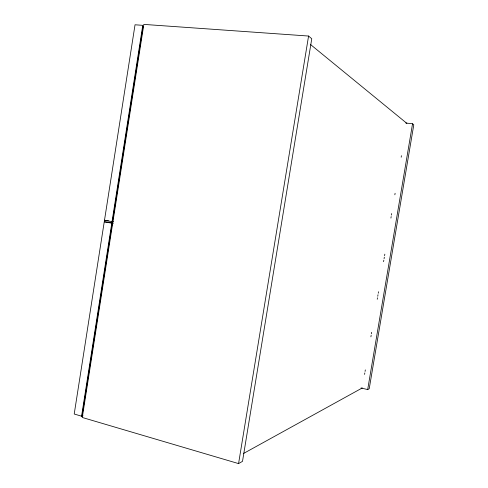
<?xml version="1.0" encoding="UTF-8"?>
<svg xmlns="http://www.w3.org/2000/svg" width="488" height="488" viewBox="0 0 488 488"><rect width="100%" height="100%" fill="white"/><g stroke="black" fill="none" stroke-linecap="round" stroke-linejoin="round"><path stroke-width="0.73" d="M112.594 222.595L104.249 221.808L74.213 414.019L81.569 416.185L83.027 415.752M104.493 220.247L135.036 24.784L142.77 25.333L112.033 221.613L104.493 220.247L108.281 220.619M81.569 416.185L111.789 223.187L113.308 223.327M81.917 416.813L143.063 26.358M238.571 463.6L308.575 36.045L143.844 24.4L82.283 417.484L238.571 463.6L242.506 461.343L311.765 38.741L308.575 36.045M364.566 374.418L364.823 372.917M365.073 371.411L365.329 369.91M370.904 336.836L371.155 335.335M371.411 333.835L371.661 332.328M377.236 299.26L377.492 297.753M377.743 296.253L377.999 294.746M378.249 293.245L378.505 291.745M383.568 261.678L383.824 260.177M384.08 258.671L384.33 257.17M384.587 255.663L384.837 254.163M390.918 218.087L391.169 216.581M391.425 215.08L391.681 213.573M394.847 194.785L395.097 193.285M401.179 157.203L401.435 155.702M361.022 387.978L367.684 389.576L412.555 123.763L405.766 123.019M367.684 389.576L369.227 388.698L413.787 124.8L412.555 123.763M243.494 453.498L362.291 387.948M112.033 221.613L113.552 221.759M104.249 221.808L111.789 223.187M310.594 44.585L406.882 123.385"/></g></svg>
